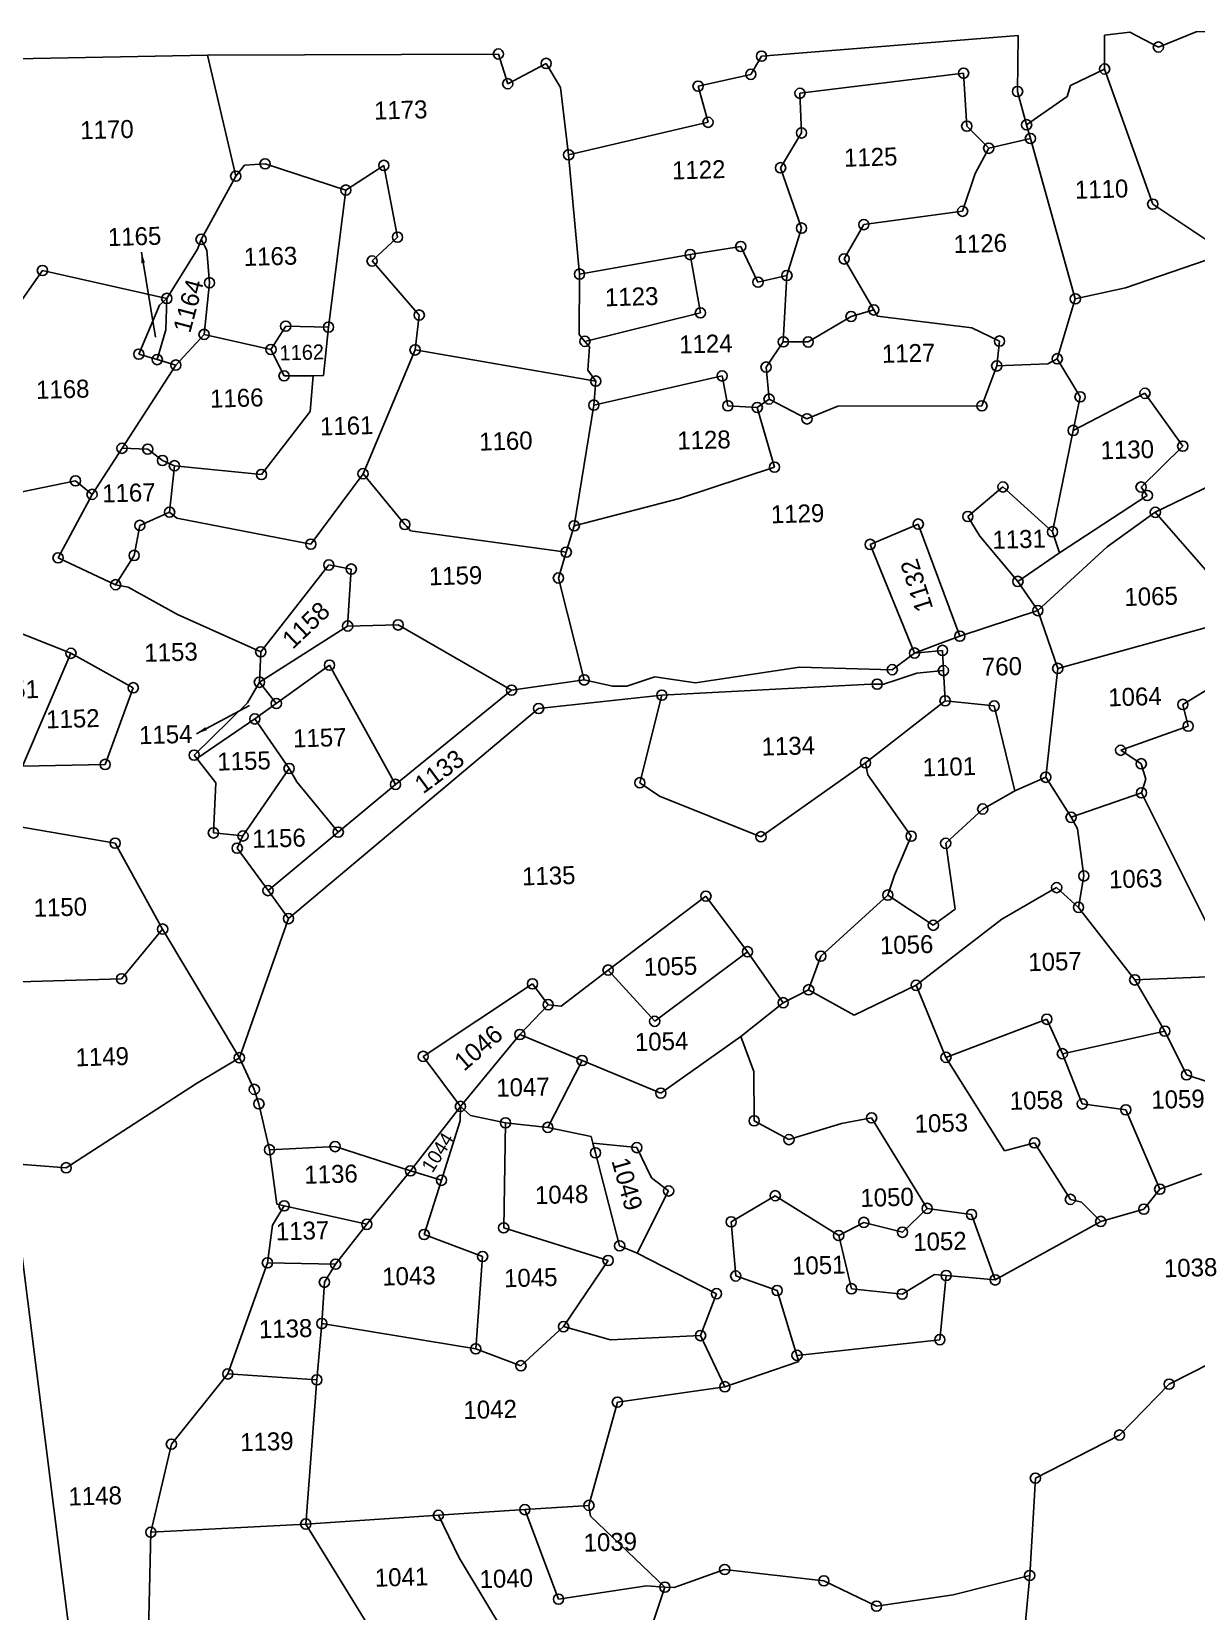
# Model space of a CAD drawing. Header units: metres. Extents: x 260190 to 263401, y 2203527 to 2206859.
# Drawn here: x 260483 to 260750.7, y 2204936.6 to 2205299.5 of the extents above; entities that cross this region are included whole.
import ezdxf

# ---------------------------------------------------------------- set-up
doc = ezdxf.new("R2010")
doc.units = ezdxf.units.M
doc.header["$MEASUREMENT"] = 0
for name, color, linetype in [('OFF', 1, 'Continuous'), ('POLY_PARCEL', 6, 'Continuous'), ('SYM_STONE', 1, 'Continuous'), ('TEXT_PARCEL', 7, 'Continuous')]:
    doc.layers.add(name, color=color, linetype=linetype)
doc.styles.get("Standard").update_dxf_attribs({"font": 'simplex.shx'})
doc.styles.add('TEXT_MAP', font='', dxfattribs={"height": 1.8})
doc.styles.get('TEXT_MAP').set_extended_font_data('Kruti Dev 050')
doc.dimstyles.get("Standard").update_dxf_attribs({"dimtxt": 0.18, "dimasz": 0.18, "dimexe": 0.18, "dimexo": 0.0625, "dimgap": 0.09, "dimtad": 0, "dimtih": 1, "dimtoh": 1, "dimdec": 4, "dimzin": 0, "dimdsep": 46, "dimtxsty": 'Standard', "dimcen": 0.09, "dimadec": 0, "dimazin": 0, "dimtfac": 1, "dimtdec": 4, "dimtofl": 0, "dimtmove": 0, "dimatfit": 3, "dimfxl": 1, "dimtolj": 1, "dimtzin": 0, "dimarcsym": 0})

msp = doc.modelspace()

# ---------------------------------------------------------------- linework, layer by layer
at = {"layer": 'OFF'}
for p, q in [((260729.56, 2205298.69), (260735.34, 2205299.43)), ((260750.57, 2205299.5), (260755.18, 2205299.53)), ((260650.71, 2205293.9), (260709.71, 2205298.64)), ((260479.41, 2205293.3), (260523.46, 2205294.12)), ((260523.46, 2205294.12), (260590.26, 2205294.38)), ((260522.64, 2205229.97), (260538.01, 2205226.5))]:
    msp.add_line(p, q, dxfattribs=at)
at = {"layer": 'POLY_PARCEL'}
for p, q in [((260735.34, 2205299.43), (260741.92, 2205295.98)), ((260741.92, 2205295.98), (260750.57, 2205299.5)), ((260709.57, 2205285.78), (260709.71, 2205298.64)), ((260729.57, 2205290.93), (260729.56, 2205298.69)), ((260523.46, 2205294.12), (260529.91, 2205266.3)), ((260592.41, 2205287.56), (260590.26, 2205294.38)), ((260601.23, 2205292.22), (260592.41, 2205287.56)), ((260604.52, 2205286.71), (260601.23, 2205292.22)), ((260648.27, 2205289.71), (260650.71, 2205293.9)), ((260636.15, 2205286.98), (260648.27, 2205289.71)), ((260659.56, 2205285.36), (260697.17, 2205289.96)), ((260697.17, 2205289.96), (260697.89, 2205277.8)), ((260721.71, 2205287.18), (260729.57, 2205290.93)), ((260740.63, 2205259.9), (260729.57, 2205290.93)), ((260606.41, 2205271.2), (260604.52, 2205286.71)), ((260638.44, 2205278.69), (260636.15, 2205286.98)), ((260659.91, 2205276.24), (260659.56, 2205285.36)), ((260711.65, 2205278.13), (260709.57, 2205285.78)), ((260721, 2205284.61), (260721.71, 2205287.18)), ((260711.65, 2205278.13), (260721, 2205284.61)), ((260606.41, 2205271.2), (260638.44, 2205278.69)), ((260697.89, 2205277.8), (260702.94, 2205272.73)), ((260712.51, 2205274.96), (260711.65, 2205278.13)), ((260655.11, 2205268.25), (260659.91, 2205276.24)), ((260702.94, 2205272.73), (260712.51, 2205274.96)), ((260722.84, 2205238.12), (260712.51, 2205274.96)), ((260608.92, 2205243.82), (260606.41, 2205271.2)), ((260699.85, 2205266.92), (260702.94, 2205272.73)), ((260531.94, 2205268.82), (260529.91, 2205266.3)), ((260536.65, 2205269.15), (260531.94, 2205268.82)), ((260555.22, 2205263.13), (260536.65, 2205269.15)), ((260555.22, 2205263.13), (260563.95, 2205268.79)), ((260563.95, 2205268.79), (260567.08, 2205252.29)), ((260659.91, 2205254.39), (260655.11, 2205268.25)), ((260696.94, 2205258.25), (260699.85, 2205266.92)), ((260529.91, 2205266.3), (260521.95, 2205251.8)), ((260551.22, 2205231.64), (260555.22, 2205263.13)), ((260756.54, 2205249.34), (260740.63, 2205259.9)), ((260674.23, 2205255.18), (260696.94, 2205258.25)), ((260567.08, 2205252.29), (260561.23, 2205246.83)), ((260656.57, 2205243.49), (260659.91, 2205254.39)), ((260669.72, 2205247.3), (260674.23, 2205255.18)), ((260521.13, 2205249.52), (260514.06, 2205238.23)), ((260521.95, 2205251.8), (260521.13, 2205249.52)), ((260523.3, 2205249.28), (260521.95, 2205251.8)), ((260523.89, 2205241.84), (260523.3, 2205249.28)), ((260634.33, 2205248.3), (260645.95, 2205250.15)), ((260645.95, 2205250.15), (260645.95, 2205250.15)), ((260645.95, 2205250.15), (260649.92, 2205241.97)), ((260561.23, 2205246.83), (260572.08, 2205234.41)), ((260608.92, 2205243.82), (260634.33, 2205248.3)), ((260634.33, 2205248.3), (260636.68, 2205234.91)), ((260676.51, 2205235.59), (260669.72, 2205247.3)), ((260752.87, 2205247.03), (260734.37, 2205240.68)), ((260485.49, 2205244.63), (260467.92, 2205219.85)), ((260514.06, 2205238.23), (260485.49, 2205244.63)), ((260522.64, 2205229.97), (260523.89, 2205241.84)), ((260608.8, 2205229.97), (260608.92, 2205243.82)), ((260649.92, 2205241.97), (260656.57, 2205243.49)), ((260649.92, 2205241.97), (260649.92, 2205241.97)), ((260655.74, 2205228.26), (260656.57, 2205243.49)), ((260514.06, 2205238.23), (260512.43, 2205236.67)), ((260513.86, 2205231.01), (260514.06, 2205238.23)), ((260722.84, 2205238.12), (260718.69, 2205224.37)), ((260734.37, 2205240.68), (260722.84, 2205238.12)), ((260512.43, 2205236.67), (260507.63, 2205225.44)), ((260572.08, 2205234.41), (260571.12, 2205226.4)), ((260636.68, 2205234.91), (260610.16, 2205228.37)), ((260671.3, 2205234.08), (260661.44, 2205228.22)), ((260676.51, 2205235.59), (260671.3, 2205234.08)), ((260677.35, 2205234.16), (260676.51, 2205235.59)), ((260699.04, 2205231.5), (260677.35, 2205234.16)), ((260511.89, 2205224.18), (260513.86, 2205231.01)), ((260538.01, 2205226.5), (260541.39, 2205231.86)), ((260541.39, 2205231.86), (260551.22, 2205231.64)), ((260551.22, 2205231.64), (260550.05, 2205220.56)), ((260705.41, 2205228.43), (260699.04, 2205231.5)), ((260516.15, 2205222.92), (260522.64, 2205229.97)), ((260610.16, 2205228.37), (260608.8, 2205229.97)), ((260611.24, 2205227.09), (260610.16, 2205228.37)), ((260610.79, 2205221.77), (260611.24, 2205227.09)), ((260655.74, 2205228.26), (260651.77, 2205222.46)), ((260661.44, 2205228.22), (260655.74, 2205228.26)), ((260704.78, 2205222.72), (260705.41, 2205228.43)), ((260507.63, 2205225.44), (260511.89, 2205224.18)), ((260511.89, 2205224.18), (260516.15, 2205222.92)), ((260541.01, 2205220.46), (260538.01, 2205226.5)), ((260571.12, 2205226.4), (260559.16, 2205197.97)), ((260571.12, 2205226.4), (260612.63, 2205219.24)), ((260716.55, 2205223.23), (260704.78, 2205222.72)), ((260718.69, 2205224.37), (260716.55, 2205223.23)), ((260723.93, 2205215.63), (260718.69, 2205224.37)), ((260516.15, 2205222.92), (260503.78, 2205203.8)), ((260547.69, 2205220.45), (260541.01, 2205220.46)), ((260547.03, 2205212.23), (260547.69, 2205220.45)), ((260550.05, 2205220.56), (260547.69, 2205220.45)), ((260612.63, 2205219.24), (260610.79, 2205221.77)), ((260641.7, 2205220.42), (260612.21, 2205213.73)), ((260642.99, 2205213.55), (260641.7, 2205220.42)), ((260651.77, 2205222.46), (260652.46, 2205215.11)), ((260701.38, 2205213.55), (260704.78, 2205222.72)), ((260612.21, 2205213.73), (260612.63, 2205219.24)), ((260738.84, 2205216.43), (260722.35, 2205207.91)), ((260747.52, 2205204.29), (260738.84, 2205216.43)), ((260535.83, 2205197.78), (260547.03, 2205212.23)), ((260612.21, 2205213.73), (260607.7, 2205185.98)), ((260649.76, 2205213.17), (260642.99, 2205213.55)), ((260652.46, 2205215.11), (260649.76, 2205213.17)), ((260653.72, 2205199.45), (260649.76, 2205213.17)), ((260652.46, 2205215.11), (260661.18, 2205210.55)), ((260661.18, 2205210.55), (260668.27, 2205213.49)), ((260668.27, 2205213.49), (260701.38, 2205213.55)), ((260722.35, 2205207.91), (260723.93, 2205215.63)), ((260717.59, 2205184.63), (260722.35, 2205207.91)), ((260503.78, 2205203.8), (260496.89, 2205193.21)), ((260503.78, 2205203.8), (260509.69, 2205203.61)), ((260509.69, 2205203.61), (260513.09, 2205201.01)), ((260737.95, 2205194.9), (260747.52, 2205204.29)), ((260513.09, 2205201.01), (260515.82, 2205199.8)), ((260514.72, 2205189.13), (260515.82, 2205199.8)), ((260515.82, 2205199.8), (260535.83, 2205197.78)), ((260559.16, 2205197.97), (260547.16, 2205181.79)), ((260568.78, 2205186.31), (260559.16, 2205197.97)), ((260631.9, 2205192.23), (260653.72, 2205199.45)), ((260493.07, 2205196.34), (260480.08, 2205193.64)), ((260496.89, 2205193.21), (260493.07, 2205196.34)), ((260706.21, 2205194.92), (260698.14, 2205188.13)), ((260717.59, 2205184.63), (260706.21, 2205194.92)), ((260739.38, 2205192.97), (260737.95, 2205194.9)), ((260758.48, 2205197.46), (260741.22, 2205189.09)), ((260496.89, 2205193.21), (260489.09, 2205178.62)), ((260607.7, 2205185.98), (260631.9, 2205192.23)), ((260719.2, 2205179.76), (260739.38, 2205192.97)), ((260507.89, 2205186.09), (260514.72, 2205189.13)), ((260516.35, 2205187.73), (260514.72, 2205189.13)), ((260547.16, 2205181.79), (260516.35, 2205187.73)), ((260698.14, 2205188.13), (260700.92, 2205183.59)), ((260741.22, 2205189.09), (260730.13, 2205181.13)), ((260757.03, 2205171.01), (260741.22, 2205189.09)), ((260506.57, 2205179.19), (260507.89, 2205186.09)), ((260569.13, 2205185.89), (260568.78, 2205186.31)), ((260570.06, 2205184.81), (260569.13, 2205185.89)), ((260605.86, 2205179.92), (260570.06, 2205184.81)), ((260605.86, 2205179.92), (260607.7, 2205185.98)), ((260686.75, 2205186.39), (260675.68, 2205181.72)), ((260696.29, 2205160.63), (260686.75, 2205186.39)), ((260700.92, 2205183.59), (260709.65, 2205173.22)), ((260719.2, 2205179.76), (260717.59, 2205184.63)), ((260604.06, 2205174), (260605.86, 2205179.92)), ((260675.68, 2205181.72), (260685.88, 2205156.76)), ((260709.65, 2205173.22), (260719.2, 2205179.76)), ((260730.13, 2205181.13), (260714.21, 2205166.51)), ((260489.09, 2205178.62), (260502.31, 2205172.46)), ((260502.31, 2205172.46), (260506.57, 2205179.19)), ((260535.65, 2205157.03), (260551.32, 2205176.99)), ((260551.32, 2205176.99), (260556.46, 2205176.05)), ((260556.46, 2205176.05), (260555.63, 2205162.97)), ((260505.18, 2205171.87), (260502.31, 2205172.46)), ((260609.99, 2205150.59), (260604.06, 2205174)), ((260714.21, 2205166.51), (260709.65, 2205173.22)), ((260516.55, 2205165.59), (260505.18, 2205171.87)), ((260535.65, 2205157.03), (260516.55, 2205165.59)), ((260696.29, 2205160.63), (260714.21, 2205166.51)), ((260718.8, 2205153.24), (260714.21, 2205166.51)), ((260492.05, 2205156.71), (260477.19, 2205162.64)), ((260555.63, 2205162.97), (260535.35, 2205150.05)), ((260555.63, 2205162.97), (260567.25, 2205163.22)), ((260567.25, 2205163.22), (260593.31, 2205148.22)), ((260718.8, 2205153.24), (260752.64, 2205162.59)), ((260685.88, 2205156.76), (260691.72, 2205158.93)), ((260691.72, 2205158.93), (260696.29, 2205160.63)), ((260480.92, 2205130.78), (260492.05, 2205156.71)), ((260492.05, 2205156.71), (260506.37, 2205148.79)), ((260535.35, 2205150.05), (260535.65, 2205157.03)), ((260685.88, 2205156.76), (260680.78, 2205152.94)), ((260692.3, 2205157.37), (260685.88, 2205156.76)), ((260692.52, 2205152.72), (260692.3, 2205157.37)), ((260539.24, 2205145.18), (260551.45, 2205153.97)), ((260551.45, 2205153.97), (260566.64, 2205126.59)), ((260593.31, 2205148.22), (260609.99, 2205150.59)), ((260616.52, 2205149.19), (260609.99, 2205150.59)), ((260626.19, 2205151.32), (260619.76, 2205149.18)), ((260635.56, 2205149.9), (260626.19, 2205151.32)), ((260659.44, 2205153.54), (260635.56, 2205149.9)), ((260680.78, 2205152.94), (260659.44, 2205153.54)), ((260678.75, 2205149.59), (260681.58, 2205150.54)), ((260681.58, 2205150.54), (260686.45, 2205152.16)), ((260681.58, 2205150.54), (260681.58, 2205150.54)), ((260686.45, 2205152.16), (260692.52, 2205152.72)), ((260692.52, 2205152.72), (260692.91, 2205145.8)), ((260716.03, 2205128.23), (260718.8, 2205153.24)), ((260747.55, 2205144.96), (260760.28, 2205152.73)), ((260506.37, 2205148.79), (260499.91, 2205131.18)), ((260535.35, 2205150.05), (260532.62, 2205145.36)), ((260535.35, 2205150.05), (260539.24, 2205145.18)), ((260593.31, 2205148.22), (260566.64, 2205126.59)), ((260599.51, 2205144.02), (260627.81, 2205147.08)), ((260619.76, 2205149.18), (260616.52, 2205149.19)), ((260622.77, 2205126.97), (260627.81, 2205147.08)), ((260627.81, 2205147.08), (260675.81, 2205149.61)), ((260675.81, 2205149.61), (260677.3, 2205149.6)), ((260677.3, 2205149.6), (260678.75, 2205149.59)), ((260532.62, 2205145.36), (260520.37, 2205133.29)), ((260534.3, 2205141.62), (260539.24, 2205145.18)), ((260542.02, 2205095.75), (260599.51, 2205144.02)), ((260692.91, 2205145.8), (260674.62, 2205131.56)), ((260692.91, 2205145.8), (260704.19, 2205144.6)), ((260704.19, 2205144.6), (260708.95, 2205125.09)), ((260748.76, 2205139.98), (260747.55, 2205144.96)), ((260534.3, 2205141.62), (260520.95, 2205132.55)), ((260542.17, 2205130.25), (260534.3, 2205141.62)), ((260733.26, 2205134.42), (260748.76, 2205139.98)), ((260520.37, 2205133.29), (260520.95, 2205132.55)), ((260520.95, 2205132.55), (260525.36, 2205126.94)), ((260738, 2205131.33), (260733.26, 2205134.42)), ((260499.91, 2205131.18), (260480.92, 2205130.78)), ((260531.58, 2205114.74), (260542.17, 2205130.25)), ((260542.17, 2205130.25), (260543.92, 2205127.15)), ((260674.62, 2205131.56), (260650.61, 2205114.56)), ((260675.17, 2205128.81), (260674.62, 2205131.56)), ((260685.11, 2205114.69), (260675.17, 2205128.81)), ((260739.05, 2205127.77), (260738, 2205131.33)), ((260525.36, 2205126.94), (260524.78, 2205115.44)), ((260543.92, 2205127.15), (260553.47, 2205115.62)), ((260566.64, 2205126.59), (260553.47, 2205115.62)), ((260627.27, 2205123.85), (260622.77, 2205126.97)), ((260701.56, 2205120.93), (260708.95, 2205125.09)), ((260708.95, 2205125.09), (260716.03, 2205128.23)), ((260716.03, 2205128.23), (260721.86, 2205119.02)), ((260738.06, 2205124.64), (260739.05, 2205127.77)), ((260650.61, 2205114.56), (260627.27, 2205123.85)), ((260721.86, 2205119.02), (260738.06, 2205124.64)), ((260759.04, 2205082.61), (260738.06, 2205124.64)), ((260502.19, 2205113.08), (260468.1, 2205118.9)), ((260693.05, 2205113.05), (260701.56, 2205120.93)), ((260721.86, 2205119.02), (260723.32, 2205116.38)), ((260524.78, 2205115.44), (260531.58, 2205114.74)), ((260530.26, 2205111.92), (260531.58, 2205114.74)), ((260553.47, 2205115.62), (260537.33, 2205102.18)), ((260681.29, 2205105.74), (260685.11, 2205114.69)), ((260723.32, 2205116.38), (260724.81, 2205105.55)), ((260513.12, 2205093.35), (260502.19, 2205113.08)), ((260537.33, 2205102.18), (260530.26, 2205111.92)), ((260695.25, 2205097.94), (260693.05, 2205113.05)), ((260679.74, 2205101.16), (260681.29, 2205105.74)), ((260724.81, 2205105.55), (260723.57, 2205098.34)), ((260537.33, 2205102.18), (260542.02, 2205095.75)), ((260637.96, 2205100.91), (260615.47, 2205083.94)), ((260647.51, 2205088.15), (260637.96, 2205100.91)), ((260664.34, 2205087.13), (260679.74, 2205101.16)), ((260679.74, 2205101.16), (260690.21, 2205094.22)), ((260718.55, 2205102.87), (260705.95, 2205095.6)), ((260723.57, 2205098.34), (260718.55, 2205102.87)), ((260690.21, 2205094.22), (260695.25, 2205097.94)), ((260723.57, 2205098.34), (260736.49, 2205081.67)), ((260503.68, 2205081.92), (260513.12, 2205093.35)), ((260530.74, 2205063.79), (260513.12, 2205093.35)), ((260530.74, 2205063.79), (260542.02, 2205095.75)), ((260705.95, 2205095.6), (260686.28, 2205080.43)), ((260626.18, 2205072.16), (260647.51, 2205088.15)), ((260647.51, 2205088.15), (260655.71, 2205076.43)), ((260661.56, 2205079.41), (260664.34, 2205087.13)), ((260472.1, 2205080.97), (260503.68, 2205081.92)), ((260604.69, 2205075.65), (260615.47, 2205083.94)), ((260615.47, 2205083.94), (260626.18, 2205072.16)), ((260736.49, 2205081.67), (260759.04, 2205082.61)), ((260736.49, 2205081.67), (260743.39, 2205069.91)), ((260598.1, 2205080.78), (260572.97, 2205064.1)), ((260601.69, 2205075.98), (260598.1, 2205080.78)), ((260655.71, 2205076.43), (260661.56, 2205079.41)), ((260672, 2205073.6), (260661.56, 2205079.41)), ((260686.28, 2205080.43), (260672, 2205073.6)), ((260686.28, 2205080.43), (260693.11, 2205063.88)), ((260595.19, 2205069.12), (260601.69, 2205075.98)), ((260601.69, 2205075.98), (260604.69, 2205075.65)), ((260646, 2205068.7), (260655.71, 2205076.43)), ((260693.11, 2205063.88), (260716.3, 2205072.63)), ((260716.3, 2205072.63), (260719.86, 2205064.72)), ((260581.53, 2205052.62), (260595.19, 2205069.12)), ((260595.19, 2205069.12), (260609.5, 2205063.17)), ((260627.59, 2205055.66), (260646, 2205068.7)), ((260648.97, 2205060.65), (260646, 2205068.7)), ((260719.86, 2205064.72), (260743.39, 2205069.91)), ((260743.39, 2205069.91), (260748.39, 2205059.87)), ((260520.9, 2205057.85), (260530.74, 2205063.79)), ((260534.18, 2205056.52), (260530.74, 2205063.79)), ((260572.97, 2205064.1), (260581.53, 2205052.62)), ((260693.11, 2205063.88), (260706.6, 2205042.38)), ((260724.44, 2205053.17), (260719.86, 2205064.72)), ((260601.62, 2205047.79), (260609.5, 2205063.17)), ((260609.5, 2205063.17), (260627.59, 2205055.66)), ((260649.04, 2205049.31), (260648.97, 2205060.65)), ((260748.39, 2205059.87), (260753.26, 2205058.23)), ((260490.94, 2205038.52), (260520.9, 2205057.85)), ((260535.24, 2205053.19), (260534.18, 2205056.52)), ((260537.68, 2205042.66), (260535.24, 2205053.19)), ((260581.53, 2205052.62), (260570.09, 2205037.8)), ((260581.53, 2205052.62), (260581.5, 2205049.28)), ((260583.85, 2205050.53), (260581.53, 2205052.62)), ((260734.46, 2205051.82), (260724.44, 2205053.17)), ((260581.5, 2205049.28), (260577.18, 2205035.64)), ((260591.91, 2205048.84), (260583.85, 2205050.53)), ((260591.48, 2205024.7), (260591.91, 2205048.84)), ((260591.91, 2205048.84), (260601.62, 2205047.79)), ((260657.04, 2205044.98), (260649.04, 2205049.31)), ((260676.03, 2205049.98), (260669.14, 2205048.65)), ((260688.79, 2205029.18), (260676.03, 2205049.98)), ((260742.24, 2205033.6), (260734.46, 2205051.82)), ((260601.62, 2205047.79), (260611.6, 2205045.73)), ((260611.6, 2205045.73), (260612, 2205044.17)), ((260669.14, 2205048.65), (260657.04, 2205044.98)), ((260552.73, 2205043.38), (260537.68, 2205042.66)), ((260537.68, 2205042.66), (260539.34, 2205030.16)), ((260570.09, 2205037.8), (260552.73, 2205043.38)), ((260612.79, 2205044.09), (260612, 2205044.17)), ((260612, 2205044.17), (260612.58, 2205041.95)), ((260612.58, 2205041.95), (260618.13, 2205020.58)), ((260622.07, 2205043.14), (260612.79, 2205044.09)), ((260625.48, 2205036.19), (260622.07, 2205043.14)), ((260706.6, 2205042.38), (260713.48, 2205044.24)), ((260713.48, 2205044.24), (260721.7, 2205031.25)), ((260478.12, 2205039.49), (260490.94, 2205038.52)), ((260478.12, 2205039.49), (260494.27, 2204911.1)), ((260560.02, 2205025.52), (260570.09, 2205037.8)), ((260570.09, 2205037.8), (260577.18, 2205035.64)), ((260577.18, 2205035.64), (260573.23, 2205023.19)), ((260629.39, 2205033.19), (260625.48, 2205036.19)), ((260742.24, 2205033.6), (260751.93, 2205037.09)), ((260622.12, 2205018.89), (260629.39, 2205033.19)), ((260643.75, 2205026.1), (260653.89, 2205032.09)), ((260653.89, 2205032.09), (260668.46, 2205022.95)), ((260721.7, 2205031.25), (260724.25, 2205030.61)), ((260738.59, 2205029.01), (260742.24, 2205033.6)), ((260538.39, 2205025.29), (260541.02, 2205029.78)), ((260539.34, 2205030.16), (260541.02, 2205029.78)), ((260541.02, 2205029.78), (260560.02, 2205025.52)), ((260683.14, 2205023.7), (260688.79, 2205029.18)), ((260698.99, 2205027.78), (260688.79, 2205029.18)), ((260704.41, 2205012.75), (260698.99, 2205027.78)), ((260724.25, 2205030.61), (260728.67, 2205026.19)), ((260728.67, 2205026.19), (260738.59, 2205029.01)), ((260537.19, 2205016.66), (260538.39, 2205025.29)), ((260560.02, 2205025.52), (260552.86, 2205016.37)), ((260615.47, 2205017.22), (260591.48, 2205024.7)), ((260644.8, 2205013.65), (260643.75, 2205026.1)), ((260668.46, 2205022.95), (260674.24, 2205025.97)), ((260674.24, 2205025.97), (260683.14, 2205023.7)), ((260728.67, 2205026.19), (260704.41, 2205012.75)), ((260573.23, 2205023.19), (260586.64, 2205018.12)), ((260618.13, 2205020.58), (260622.12, 2205018.89)), ((260668.46, 2205022.95), (260671.42, 2205010.72)), ((260528.08, 2204991.15), (260537.19, 2205016.66)), ((260552.86, 2205016.37), (260537.19, 2205016.66)), ((260552.86, 2205016.37), (260550.28, 2205012.21)), ((260586.64, 2205018.12), (260585.06, 2204996.93)), ((260605.25, 2205002.01), (260615.47, 2205017.22)), ((260640.38, 2205009.59), (260622.12, 2205018.89)), ((260654.34, 2205010.32), (260644.8, 2205013.65)), ((260683.05, 2205009.48), (260690.46, 2205013.98)), ((260690.46, 2205013.98), (260693.15, 2205013.75)), ((260693.15, 2205013.75), (260691.7, 2204999.02)), ((260693.15, 2205013.75), (260704.41, 2205012.75)), ((260550.28, 2205012.21), (260549.68, 2205002.72)), ((260636.73, 2204999.96), (260640.38, 2205009.59)), ((260658.88, 2204995.42), (260654.34, 2205010.32)), ((260671.42, 2205010.72), (260683.05, 2205009.48)), ((260549.68, 2205002.72), (260548.56, 2204989.79)), ((260549.68, 2205002.72), (260585.06, 2204996.93)), ((260595.45, 2204993.03), (260605.25, 2205002.01)), ((260605.25, 2205002.01), (260616.06, 2204999.02)), ((260774.47, 2205004.03), (260744.41, 2204988.81)), ((260616.06, 2204999.02), (260636.73, 2204999.96)), ((260636.73, 2204999.96), (260642.31, 2204988.21)), ((260691.7, 2204999.02), (260658.88, 2204995.42)), ((260585.06, 2204996.93), (260595.45, 2204993.03)), ((260659.32, 2204993.97), (260658.88, 2204995.42)), ((260528.08, 2204991.15), (260515.12, 2204975.03)), ((260548.56, 2204989.79), (260528.08, 2204991.15)), ((260642.31, 2204988.21), (260659.32, 2204993.97)), ((260546, 2204956.67), (260548.56, 2204989.79)), ((260617.61, 2204984.66), (260642.31, 2204988.21)), ((260744.41, 2204988.81), (260733, 2204977.11)), ((260611.08, 2204960.95), (260617.61, 2204984.66)), ((260733, 2204977.11), (260713.66, 2204967.21)), ((260515.12, 2204975.03), (260510.41, 2204954.77)), ((260713.66, 2204967.21), (260712.35, 2204944.83)), ((260546, 2204956.67), (260576.48, 2204958.67)), ((260576.48, 2204958.67), (260596.36, 2204959.98)), ((260581.23, 2204948.94), (260576.48, 2204958.67)), ((260596.36, 2204959.98), (260611.08, 2204960.95)), ((260596.36, 2204959.98), (260604.08, 2204939.4)), ((260611.45, 2204958.47), (260611.08, 2204960.95)), ((260628.51, 2204942.15), (260611.45, 2204958.47)), ((260509.57, 2204918.78), (260510.41, 2204954.77)), ((260510.41, 2204954.77), (260546, 2204956.67)), ((260564.06, 2204927.42), (260546, 2204956.67)), ((260592.36, 2204930.48), (260581.23, 2204948.94)), ((260642.26, 2204946.23), (260630.66, 2204942.09)), ((260665.05, 2204943.61), (260642.26, 2204946.23)), ((260677.16, 2204937.79), (260665.05, 2204943.61)), ((260712.35, 2204944.83), (260694.78, 2204940.42)), ((260710.31, 2204923.15), (260712.35, 2204944.83)), ((260604.08, 2204939.4), (260624.32, 2204942.46)), ((260624.32, 2204942.46), (260628.51, 2204942.15)), ((260628.51, 2204942.15), (260625.74, 2204933.89)), ((260630.66, 2204942.09), (260628.51, 2204942.15)), ((260694.78, 2204940.42), (260677.16, 2204937.79))]:
    msp.add_line(p, q, dxfattribs=at)
at = {"layer": 'SYM_STONE'}
for centre in [(260741.92, 2205295.98), (260590.26, 2205294.38), (260601.23, 2205292.22), (260650.71, 2205293.9), (260729.57, 2205290.93), (260592.41, 2205287.56), (260648.27, 2205289.71), (260697.17, 2205289.96), (260636.15, 2205286.98), (260659.56, 2205285.36), (260709.57, 2205285.78), (260638.44, 2205278.69), (260697.89, 2205277.8), (260711.65, 2205278.13), (260659.91, 2205276.24), (260702.94, 2205272.73), (260712.51, 2205274.96), (260536.65, 2205269.15), (260606.41, 2205271.2), (260529.91, 2205266.3), (260563.95, 2205268.79), (260655.11, 2205268.25), (260555.22, 2205263.13), (260696.94, 2205258.25), (260740.63, 2205259.9), (260674.23, 2205255.18), (260521.95, 2205251.8), (260567.08, 2205252.29), (260659.91, 2205254.39), (260634.33, 2205248.3), (260645.95, 2205250.15), (260669.72, 2205247.3), (260485.49, 2205244.63), (260561.23, 2205246.83), (260608.92, 2205243.82), (260523.89, 2205241.84), (260649.92, 2205241.97), (260656.57, 2205243.49), (260514.06, 2205238.23), (260722.84, 2205238.12), (260572.08, 2205234.41), (260636.68, 2205234.91), (260671.3, 2205234.08), (260676.51, 2205235.59), (260522.64, 2205229.97), (260541.39, 2205231.86), (260551.22, 2205231.64), (260538.01, 2205226.5), (260571.12, 2205226.4), (260610.16, 2205228.37), (260655.74, 2205228.26), (260661.44, 2205228.22), (260705.41, 2205228.43), (260507.63, 2205225.44), (260511.89, 2205224.18), (260516.15, 2205222.92), (260651.77, 2205222.46), (260704.78, 2205222.72), (260718.69, 2205224.37), (260541.01, 2205220.46), (260612.63, 2205219.24), (260641.7, 2205220.42), (260652.46, 2205215.11), (260723.93, 2205215.63), (260738.84, 2205216.43), (260612.21, 2205213.73), (260642.99, 2205213.55), (260649.76, 2205213.17), (260701.38, 2205213.55), (260661.18, 2205210.55), (260722.35, 2205207.91), (260503.78, 2205203.8), (260747.52, 2205204.29), (260509.69, 2205203.61), (260513.09, 2205201.01), (260515.82, 2205199.8), (260535.83, 2205197.78), (260559.16, 2205197.97), (260653.72, 2205199.45), (260493.07, 2205196.34), (260496.89, 2205193.21), (260706.21, 2205194.92), (260737.95, 2205194.9), (260739.38, 2205192.97), (260507.89, 2205186.09), (260514.72, 2205189.13), (260568.78, 2205186.31), (260607.7, 2205185.98), (260686.75, 2205186.39), (260698.14, 2205188.13), (260741.22, 2205189.09), (260717.59, 2205184.63), (260489.09, 2205178.62), (260506.57, 2205179.19), (260547.16, 2205181.79), (260605.86, 2205179.92), (260675.68, 2205181.72), (260551.32, 2205176.99), (260556.46, 2205176.05), (260502.31, 2205172.46), (260604.06, 2205174), (260709.65, 2205173.22), (260714.21, 2205166.51), (260555.63, 2205162.97), (260567.25, 2205163.22), (260696.29, 2205160.63), (260492.05, 2205156.71), (260535.65, 2205157.03), (260685.88, 2205156.76), (260692.3, 2205157.37), (260551.45, 2205153.97), (260680.78, 2205152.94), (260718.8, 2205153.24), (260535.35, 2205150.05), (260609.99, 2205150.59), (260677.3, 2205149.6), (260692.52, 2205152.72), (260506.37, 2205148.79), (260593.31, 2205148.22), (260627.81, 2205147.08), (260692.91, 2205145.8), (260539.24, 2205145.18), (260599.51, 2205144.02), (260704.19, 2205144.6), (260747.55, 2205144.96), (260534.3, 2205141.62), (260748.76, 2205139.98), (260499.91, 2205131.18), (260520.37, 2205133.29), (260674.62, 2205131.56), (260733.26, 2205134.42), (260738, 2205131.33), (260542.17, 2205130.25), (260716.03, 2205128.23), (260566.64, 2205126.59), (260622.77, 2205126.97), (260738.06, 2205124.64), (260701.56, 2205120.93), (260721.86, 2205119.02), (260502.19, 2205113.08), (260524.78, 2205115.44), (260531.58, 2205114.74), (260553.47, 2205115.62), (260650.61, 2205114.56), (260685.11, 2205114.69), (260693.05, 2205113.05), (260530.26, 2205111.92), (260537.33, 2205102.18), (260718.55, 2205102.87), (260724.81, 2205105.55), (260637.96, 2205100.91), (260679.74, 2205101.16), (260542.02, 2205095.75), (260723.57, 2205098.34), (260513.12, 2205093.35), (260690.21, 2205094.22), (260647.51, 2205088.15), (260664.34, 2205087.13), (260503.68, 2205081.92), (260598.1, 2205080.78), (260615.47, 2205083.94), (260686.28, 2205080.43), (260736.49, 2205081.67), (260661.56, 2205079.41), (260601.69, 2205075.98), (260655.71, 2205076.43), (260626.18, 2205072.16), (260716.3, 2205072.63), (260743.39, 2205069.91), (260595.19, 2205069.12), (260530.74, 2205063.79), (260572.97, 2205064.1), (260609.5, 2205063.17), (260693.11, 2205063.88), (260719.86, 2205064.72), (260748.39, 2205059.87), (260534.18, 2205056.52), (260627.59, 2205055.66), (260535.24, 2205053.19), (260581.53, 2205052.62), (260724.44, 2205053.17), (260734.46, 2205051.82), (260591.91, 2205048.84), (260601.62, 2205047.79), (260649.04, 2205049.31), (260676.03, 2205049.98), (260657.04, 2205044.98), (260713.48, 2205044.24), (260537.68, 2205042.66), (260552.73, 2205043.38), (260612.58, 2205041.95), (260622.07, 2205043.14), (260490.94, 2205038.52), (260570.09, 2205037.8), (260577.18, 2205035.64), (260629.39, 2205033.19), (260742.24, 2205033.6), (260541.02, 2205029.78), (260653.89, 2205032.09), (260721.7, 2205031.25), (260643.75, 2205026.1), (260674.24, 2205025.97), (260688.79, 2205029.18), (260698.99, 2205027.78), (260728.67, 2205026.19), (260738.59, 2205029.01), (260560.02, 2205025.52), (260573.23, 2205023.19), (260591.48, 2205024.7), (260668.46, 2205022.95), (260683.14, 2205023.7), (260618.13, 2205020.58), (260537.19, 2205016.66), (260552.86, 2205016.37), (260586.64, 2205018.12), (260615.47, 2205017.22), (260550.28, 2205012.21), (260644.8, 2205013.65), (260693.15, 2205013.75), (260704.41, 2205012.75), (260640.38, 2205009.59), (260654.34, 2205010.32), (260671.42, 2205010.72), (260683.05, 2205009.48), (260549.68, 2205002.72), (260605.25, 2205002.01), (260585.06, 2204996.93), (260636.73, 2204999.96), (260691.7, 2204999.02), (260658.88, 2204995.42), (260528.08, 2204991.15), (260548.56, 2204989.79), (260595.45, 2204993.03), (260642.31, 2204988.21), (260744.41, 2204988.81), (260617.61, 2204984.66), (260733, 2204977.11), (260515.12, 2204975.03), (260713.66, 2204967.21), (260611.08, 2204960.95), (260576.48, 2204958.67), (260596.36, 2204959.98), (260510.41, 2204954.77), (260546, 2204956.67), (260642.26, 2204946.23), (260665.05, 2204943.61), (260712.35, 2204944.83), (260604.08, 2204939.4), (260628.51, 2204942.15), (260677.16, 2204937.79)]:
    msp.add_circle(centre, 1.17, dxfattribs=at)

# ---------------------------------------------------------------- texts
at = {"layer": 'TEXT_PARCEL', "style": 'TEXT_MAP'}
for s, height, rotation, p in [('1173', 4.128, 1.5462, (260561.74, 2205279.3)), ('1170', 4.128, 1.5462, (260494.23, 2205274.79)), ('1125', 4.128, 1.5462, (260669.74, 2205268.48)), ('1122', 4.128, 1.5462, (260630.22, 2205265.56)), ('1110', 4.128, 1.5462, (260722.78, 2205261.12)), ('1165', 4.128, 1.5462, (260500.58, 2205250.25)), ('1126', 4.128, 1.5462, (260694.9, 2205248.63)), ('1163', 4.128, 1.5462, (260531.81, 2205245.68)), ('1164', 4.128, 75.2004, (260519.44, 2205230.07)), ('1123', 4.128, 1.5462, (260614.8, 2205236.41)), ('1162', 3.44, 1.5462, (260540.01, 2205223.97)), ('1124', 4.128, 1.5462, (260631.85, 2205225.57)), ('1127', 4.128, 1.5462, (260678.43, 2205223.41)), ('1168', 4.128, 1.5462, (260484.07, 2205215.14)), ('1166', 4.128, 1.5462, (260524.06, 2205213.12)), ('1161', 4.128, 1.5462, (260549.33, 2205206.75)), ('1160', 4.128, 1.5462, (260585.9, 2205203.25)), ('1128', 4.128, 1.5462, (260631.42, 2205203.49)), ('1130', 4.128, 1.5462, (260728.69, 2205201.26)), ('1167', 4.128, 1.5462, (260499.27, 2205191.35)), ('1129', 4.128, 1.5462, (260652.93, 2205186.56)), ('1131', 4.128, 1.5462, (260703.84, 2205180.69)), ('1159', 4.128, 1.5462, (260574.34, 2205172.31)), ('1132', 4.128, 107.7761, (260690.22, 2205167.04)), ('1065', 4.128, 1.5462, (260734.17, 2205167.56)), ('1158', 4.128, 43.5154, (260543, 2205157.47)), ('1153', 4.128, 1.5462, (260508.95, 2205154.73)), ('760', 4.128, 1.5462, (260701.42, 2205151.5)), ('1151', 4.128, 1.5462, (260472.45, 2205146.11)), ('1064', 4.128, 1.5462, (260730.45, 2205144.51)), ('1152', 4.128, 1.5462, (260486.39, 2205139.45)), ('1154', 4.128, 1.5462, (260507.74, 2205135.81)), ('1157', 4.128, 1.5462, (260543.14, 2205135.08)), ('1134', 4.128, 1.5462, (260650.79, 2205133.19)), ('1155', 4.128, 1.5462, (260525.73, 2205129.74)), ('1133', 4.128, 36.5212, (260572.98, 2205124.27)), ('1101', 4.128, 1.5462, (260687.81, 2205128.42)), ('1156', 4.128, 1.5462, (260533.77, 2205111.99)), ('1135', 4.128, 1.5462, (260595.75, 2205103.38)), ('1063', 4.128, 1.5462, (260730.63, 2205102.69)), ('1150', 4.128, 1.5462, (260483.51, 2205096.15)), ('1056', 4.128, 1.5462, (260677.98, 2205087.54)), ('1055', 4.128, 1.5462, (260623.73, 2205082.57)), ('1057', 4.128, 1.5462, (260712.08, 2205083.66)), ('1046', 4.128, 40.8279, (260582.36, 2205060.52)), ('1054', 4.128, 1.5462, (260621.68, 2205065.31)), ('1149', 4.128, 1.5462, (260493.15, 2205061.81)), ('1047', 4.128, 1.5462, (260589.82, 2205054.81)), ('1058', 4.128, 1.5462, (260707.82, 2205051.8)), ('1059', 4.128, 1.5462, (260740.34, 2205052.04)), ('1053', 4.128, 1.5462, (260685.96, 2205046.55)), ('1044', 3.211, 57.8489, (260575.12, 2205037.15)), ('1136', 4.128, 1.5462, (260545.72, 2205034.83)), ('1049', 4.128, 285.7129, (260616.21, 2205040.13)), ('1048', 4.128, 1.5462, (260598.71, 2205030.14)), ('1050', 4.128, 1.5462, (260673.5, 2205029.5)), ('1137', 4.128, 1.5462, (260539.17, 2205021.81)), ('1052', 4.128, 1.5462, (260685.64, 2205019.38)), ('1051', 4.128, 1.5462, (260657.8, 2205013.91)), ('1038', 4.128, 1.5462, (260743.24, 2205013.34)), ('1043', 4.128, 1.5462, (260563.62, 2205011.43)), ('1045', 4.128, 1.5462, (260591.62, 2205011.05)), ('1138', 4.128, 1.5462, (260535.29, 2204999.33)), ('1042', 4.128, 1.5462, (260582.29, 2204980.77)), ('1139', 4.128, 1.5462, (260530.98, 2204973.39)), ('1148', 4.128, 1.5462, (260491.52, 2204960.9)), ('1039', 4.128, 1.5462, (260609.9, 2204950.3)), ('1041', 4.128, 1.5462, (260561.92, 2204942.26)), ('1040', 4.128, 1.5462, (260585.99, 2204941.93))]:
    msp.add_text(s, height=height, rotation=rotation, dxfattribs=at).set_placement(p)

# ---------------------------------------------------------------- leaders
for points in [[(260508.24, 2205248.84), (260511.47, 2205229.3)], [(260520.89, 2205138.22), (260533.07, 2205144.72)]]:
    msp.add_leader(points, dimstyle='Standard', override={"dimtxt": 2.5, "dimasz": 2.5, "dimexe": 1.25, "dimexo": 0.625, "dimgap": 0.625, "dimtad": 1, "dimtih": 0, "dimtoh": 0, "dimzin": 8, "dimcen": 2.5, "dimtofl": 1})

doc.saveas('drawing.dxf')
